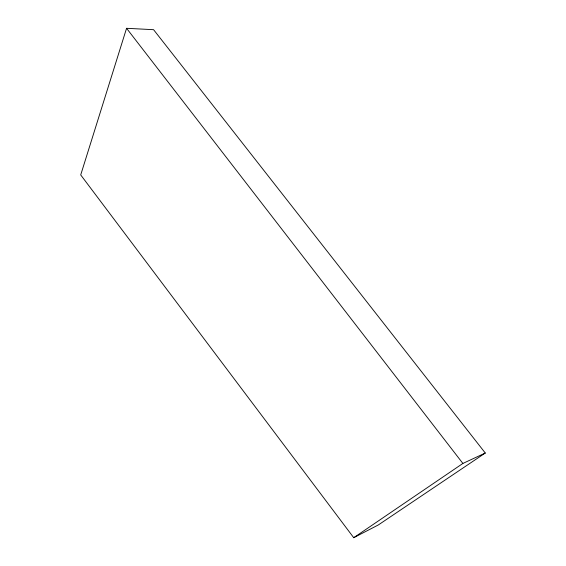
<?xml version="1.0" encoding="UTF-8"?>
<svg xmlns="http://www.w3.org/2000/svg" width="566" height="566" viewBox="0 0 566 566"><rect width="100%" height="100%" fill="white"/><g stroke="black" fill="none" stroke-linecap="round" stroke-linejoin="round"><path stroke-width="0.85" d="M126.565 28.3L80.712 174.929L353.722 537.7L378.357 524.937L485.288 453.026L153.584 29.687L126.565 28.3L462.889 463.441L485.288 453.026M353.722 537.7L462.889 463.441"/></g></svg>
